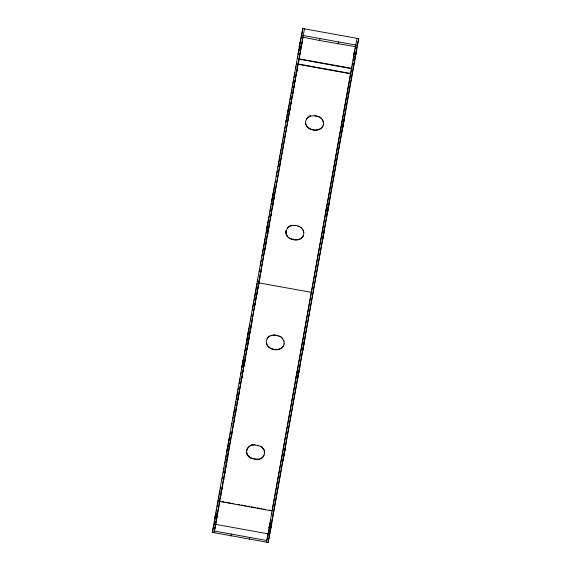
<?xml version="1.0" encoding="UTF-8"?>
<svg xmlns="http://www.w3.org/2000/svg" width="571" height="571" viewBox="0 0 571 571"><rect width="100%" height="100%" fill="white"/><g stroke="black" fill="none" stroke-linecap="round" stroke-linejoin="round"><path stroke-width="0.86" d="M264.28 450.498C266.593 468.877 234.281 455.066 251.333 444.995L248.257 447.357L246.701 450.619M246.622 452.439L246.779 450.305M284.115 343.756C282.595 353.72 264.337 350.416 266.421 340.559L267.977 337.297L269.341 336.076L266.978 338.824M264.544 451.69L264.466 453.502M285.921 232.939L286.071 230.805C284.001 240.619 302.23 243.995 303.765 234.003L303.579 230.998M284.044 344.07L284.122 342.25C283.337 335.684 274.351 333.635 269.269 336.39M323.464 123.036C323.671 134.164 303.508 131.53 305.721 121.052L307.277 117.79L310.281 115.742L306.277 119.318M322.522 119.575L323.493 122.437L323.414 124.25M228.835 450.483L228.921 450.212M248.913 328.996L248.82 329.26M289.911 109.803L289.818 110.067M229.264 438.749L228.964 440.505M246.922 339.716L246.765 340.744L246.9 340.159M266.457 230.677L267.535 224.517M250.469 330.009L250.633 328.975L250.498 329.567M268.441 219.956L268.606 218.921L268.299 220.377M268.134 230.977L268.249 230.27M286.249 120.217L286.092 121.252L286.392 119.796M227.451 448.413L227.115 450.498L227.415 449.042M247.1 338.667L247.336 337.347M248.385 332.079L248.613 330.759M286.428 119.168L286.928 116.348M287.713 112.58L287.941 111.259M227.686 447.093L227.95 445.594M228.471 443.332L228.735 441.826M242.982 361.557L241.819 367.681L242.839 362.021L242.539 363.327L244.217 363.634L244.516 362.321M243.217 361.043L243.489 359.53M267.77 223.825L268.035 222.326M272.71 204.489L273.009 203.183L272.731 204.497L271.032 204.19L273.302 193.212L271.767 201.934M244.759 362.107L245.03 360.587M273.152 202.527L273.994 197.787M325.698 211.927L326.512 207.373M328.432 207.666L328.132 208.972C331.53 190.457 325.149 224.631 328.546 206.11L327.497 211.762M216.516 518.24L301.945 42.554L300.874 47.229L299.197 46.922L302.837 28.55L358.724 38.657L268.163 542.45L212.276 532.343L215.917 513.258L214.846 517.933L216.516 518.24L217.587 513.565L213.954 532.65L215.795 524.378L268.299 533.871L268.606 532.172M214.846 517.933L299.504 46.322M299.682 45.544L300.125 43.075M214.096 524.028L214.403 522.344M214.703 520.659L215.003 518.968M215.224 517.811L215.531 516.127M215.831 514.435L216.138 512.751M216.438 511.059L216.737 509.375M218.372 500.153L217.194 506.841M218.686 498.404L219 496.656M219.314 494.907L220.099 490.532M220.406 488.783L220.72 487.034M222.133 479.162L222.447 477.413M223.225 473.038L223.539 471.289M223.853 469.54L224.167 467.792M224.953 463.416L225.267 461.668M225.581 459.919L226.359 455.544M226.673 453.795L228.086 445.922M228.393 444.174L228.707 442.425M229.492 438.05L229.806 436.301M230.12 434.552L230.434 432.804M231.84 424.931L232.154 423.182M232.939 418.807L233.254 417.058M233.568 415.31L234.346 410.934M234.66 409.186L234.974 407.437M235.288 405.688L236.073 401.313M236.38 399.564L237.793 391.692M238.107 389.943L238.421 388.194M239.199 383.819L239.513 382.07M239.827 380.322L240.141 378.566M240.926 374.198L241.24 372.449M241.554 370.7L241.861 368.945M242.646 364.576L242.96 362.828M243.275 361.072L244.06 356.704L243.76 358.01M244.367 354.955L244.681 353.206M244.995 351.458L245.78 347.082M246.094 345.334L247.5 337.468M247.814 335.719L248.128 333.971M248.913 329.595L249.22 327.847M249.534 326.098L249.848 324.349M250.633 319.974L250.947 318.225M251.254 316.477L251.568 314.728M252.353 310.36L252.667 308.611M252.982 306.863L253.76 302.487M254.074 300.739L254.388 298.99M254.702 297.241L255.487 292.873M255.801 291.124L257.207 283.252M257.521 281.503L257.835 279.754M259.241 271.889L259.555 270.14M260.34 265.765L260.647 264.016M260.961 262.267L261.275 260.519M262.06 256.143L262.375 254.395M262.689 252.646L263.467 248.278M263.781 246.529L265.194 238.657M265.501 236.908L265.815 235.159M266.129 233.411L266.914 229.042M267.228 227.294L267.542 225.545M268.948 217.672L269.262 215.924M270.04 211.555L270.354 209.807M270.668 208.058L270.982 206.309M272.888 195.817L273.202 194.069M273.516 192.32L274.301 187.945M274.608 186.196L274.922 184.447M275.236 182.699L275.55 180.95M276.335 176.575L276.649 174.826M276.964 173.077L277.27 171.329M278.056 166.953L278.37 165.205M278.684 163.456L279.469 159.081M279.783 157.332L280.09 155.583M280.404 153.835L281.189 149.459M281.503 147.711L282.288 143.335M282.595 141.587L282.909 139.838M283.223 138.089L284.008 133.714M284.322 131.965L284.636 130.217M284.95 128.468L285.257 126.712M286.042 122.344L286.356 120.595M286.671 118.839L286.985 117.091M287.77 112.723L288.077 110.967M288.391 109.218L289.176 104.85M289.49 103.101L289.804 101.345M290.118 99.597L290.896 95.229M291.21 93.473L291.995 89.105M292.309 87.356L292.623 85.6M292.937 83.851L293.715 79.483M294.029 77.735L294.343 75.979M294.657 74.23L294.971 72.481M295.757 68.106L296.064 66.357M296.378 64.609L296.692 62.86M297.477 58.485L297.791 56.736M298.105 54.987L299.511 47.115M300.339 42.582L300.639 40.891M300.946 39.206L302.837 28.55M300.874 47.229L304.514 28.85M351.422 69.462L272.146 510.931L219.635 501.431L297.976 63.945L350.508 73.445M215.474 526.019L219.963 500.924M221.941 489.904L222.255 488.155M222.569 486.406L222.876 484.658M223.661 480.282L223.975 478.534M224.289 476.785L224.603 475.036M224.753 473.859L225.152 472.11M225.852 467.72L226.237 465.815M226.48 464.216L226.88 462.474M227.108 460.711L227.957 456.193M228.2 454.573L228.586 452.689M229.371 448.314L229.685 446.565M231.648 435.694L231.954 433.946M232.269 432.197L232.583 430.448M233.368 426.073L233.682 424.324M233.996 422.576L234.303 420.827M235.58 413.375L235.951 411.57M236.208 409.871L236.608 408.129M237.308 403.733L237.672 401.941M237.936 400.228L238.771 395.817M239.035 394.09L239.392 392.32M240.255 387.609L240.569 385.86M241.347 381.485L241.661 379.736M241.976 377.988L242.29 376.239M243.075 371.871L243.382 370.122M245.344 359.066L245.658 357.318M247.072 349.452L247.436 347.646M247.693 345.955L248.007 344.206M248.135 343.257L248.535 341.508M248.792 339.831L249.163 338.003M249.334 336.89L249.648 335.141M249.862 333.614L250.269 331.644M250.491 330.109L250.89 328.361M251.054 327.276L251.368 325.527M251.683 323.778L251.997 322.03M255.051 304.857L255.365 303.108M256.151 298.733L256.536 296.806M256.779 295.236L257.086 293.487M257.4 291.738L257.714 289.989M257.864 288.912L258.263 287.163M258.499 285.621L259.355 280.932M259.591 279.269L259.976 277.435M260.79 273.066L261.075 271.311M261.318 269.626L261.704 267.813M264.787 250.648L265.101 248.899M265.415 247.15L266.193 242.775M266.507 241.026L266.821 239.278M267.678 234.595L267.992 232.818M268.77 228.471L269.091 226.687M269.398 224.974L269.719 223.175M270.418 218.786L270.818 217.044M271.118 215.36L271.446 213.54M272.774 206.052L273.081 204.304M278.42 174.084L278.734 172.328M279.519 167.945L279.833 166.197M280.147 164.441L280.461 162.685M281.246 158.303L281.56 156.554M288.184 120.053L288.498 118.304M289.247 113.6L289.647 111.859M289.875 110.096L290.275 108.354M290.974 103.958L291.374 102.216M292.195 97.562L292.509 95.814M292.702 94.322L293.101 92.573M293.915 87.934L294.229 86.185M295.071 81.582L295.385 79.833M296.163 75.465L296.477 73.716M296.792 71.967L297.106 70.219M298.44 62.774L303.073 36.972M230.855 536.033L231.219 534.071L214.275 531.009L215.31 526.855M355.233 46.622L319.574 40.505L319.938 38.542L301.317 35.181M249.477 539.395L249.841 537.439L266.807 540.509L268.142 534.706M338.196 43.874L338.56 41.911L357.203 45.28L358.724 38.657M266.486 542.15L270.126 523.065L269.055 527.732L270.725 528.039L271.796 523.364L268.163 542.45M269.055 527.732L353.713 56.122M352.207 63.545L353.806 64.159L355.569 55.644L356.154 52.354L355.083 57.029L353.406 56.722L357.046 38.35M353.892 55.344L354.334 52.875M268.912 530.473L269.212 528.782M269.441 527.618L269.74 525.927M270.04 524.235L270.347 522.551M270.647 520.859L270.947 519.175M271.767 514.507L272.06 512.872M351.964 66.714L351.672 68.349L299.14 58.849L297.677 65.594M352.257 65.087L352.55 63.452M353.428 58.549L353.72 56.914M354.548 52.382L354.848 50.691M355.155 49.006L355.455 47.314M270.725 528.039L328.546 206.11M355.083 57.029L357.203 45.28M287.163 115.656L287.441 114.079M247.6 335.841L248.649 330.131M242.896 362.464L242.454 364.89L242.818 363.32M243.189 360.851L243.474 359.23L243.118 360.801M247.835 335.156L248.121 333.578M243.489 367.988L244.367 363.135M244.716 361.957L245.009 360.344M296.028 377.481L296.899 372.627M287.213 114.771L287.491 113.222M267.199 226.951L267.485 225.402M228.236 444.017L228.514 442.468M227.9 446.451L228.186 444.909M269.205 224.817L269.491 223.268M286.613 118.618L286.878 117.205M267.813 222.968L268.077 221.555M247.293 338.111L247.55 336.704M289.169 113.522L289.433 112.116M229.314 448.164L229.578 446.758M287.755 111.809L288.148 109.768M266.942 228.364L266.55 230.406M228.778 441.062L229.271 438.514M248.742 339.595L248.963 338.417M268.391 229.842L268.12 231.205M299.197 46.922L300.089 43.032M297.991 53.745L299.668 54.045M244.131 365.197L244.488 363.627M319.938 38.542L338.56 41.911M319.574 40.505L302.701 37.129M213.64 524.756L215.317 525.056M305.571 123.186L305.642 122.872C306.556 130.452 319.36 132.779 322.858 125.984L322.786 126.298M212.276 532.343L213.797 525.72M220.699 496.285L221.063 494.693M291.831 225.238L288.99 226.323L287.556 227.858C292.152 223.133 302.901 225.466 303.772 232.497L303.843 232.183M286.321 234.717L285.992 232.625M287.177 236.337L286.399 234.403M288.434 237.693L287.249 236.023M323.422 122.751C323.122 119.639 320.645 117.012 317.59 116.441L318.839 116.505M289.989 238.678L288.505 237.379M266.272 342.686L266.343 342.372C267.257 349.952 280.061 352.278 283.559 345.484L283.487 345.798M294.215 225.524L295.778 225.474M319.353 117.005L320.916 117.997M291.76 239.242L290.061 238.364M270.911 335.562L272.717 335.177M322.165 119.346L321.402 118.133M297.941 226.195L299.19 226.252M295.478 239.913L295.557 239.599C298.612 240.134 301.852 238.542 303.208 235.737L303.137 236.051M247.022 454.216L246.693 452.125M274.565 335.27L276.128 335.227M299.704 226.758L301.267 227.743M247.878 455.844L247.1 453.909M231.219 534.071L249.841 537.439M249.134 457.193L247.95 455.53M253.067 444.93L254.987 444.709L251.261 445.309M302.516 229.099L303.372 230.72M278.291 335.948L281.168 336.854M250.69 458.185L249.206 456.879M252.461 458.741L250.762 457.871M281.617 337.497L282.866 338.846M264.473 452.004C264.173 448.892 261.696 446.265 258.642 445.694L257.221 445.116M256.179 459.419L256.258 459.105C259.313 459.641 262.553 458.042 263.909 455.237L263.838 455.551M283.723 340.466L284.058 341.344M261.968 447.25L260.997 446.272M263.217 448.599L262.039 446.936M353.406 56.722L354.298 52.832M353.806 64.159L326.94 214.296L325.242 213.989L325.57 212.69M297.048 371.821L296.749 373.127L298.426 373.434L298.726 372.128L297.698 377.788L299.939 366.803M267.849 534.556L269.526 534.856M286 231.119L287.627 227.543M310.21 116.056L313.864 115.77L317.59 116.441M251.932 444.873L253.139 444.616M273.402 334.899L274.637 334.956M299.961 42.768L301.638 43.075M354.17 52.568L355.847 52.875M299.889 43.082L301.559 43.382M354.099 52.882L355.776 53.189M298.612 50.219L300.289 50.519M352.821 60.019L354.498 60.319M299.068 59.163L351.6 68.663M297.905 64.259L350.416 73.752M314.678 115.592L316.912 115.992M291.831 238.928L295.557 239.599M258.77 282.845L311.281 292.338M254.916 445.023L258.642 445.694M252.532 458.427L256.258 459.105M222.326 501.595L224.082 501.909M225.83 502.23L230.206 503.015M231.954 503.337L233.703 503.651M238.078 504.443L239.834 504.757M241.583 505.078L245.958 505.87M247.707 506.184L249.456 506.498M251.211 506.82L255.587 507.605M257.335 507.926L261.711 508.718M263.459 509.032L265.208 509.346M269.583 510.139L271.332 510.453M215.602 513.779L217.28 514.086M269.812 523.578L271.489 523.885M215.531 514.093L217.208 514.4M269.74 523.893L271.418 524.199M214.253 521.23L215.931 521.53M268.463 531.03L270.14 531.33M263.288 448.285L264.145 449.905M283.045 460.283L285.193 448.528L283.045 460.283M302.694 350.53L304.843 338.781L302.694 350.53M322.344 240.776L324.492 229.028L322.344 240.776M342.022 131.03L344.163 119.282L342.022 131.03"/></g></svg>
